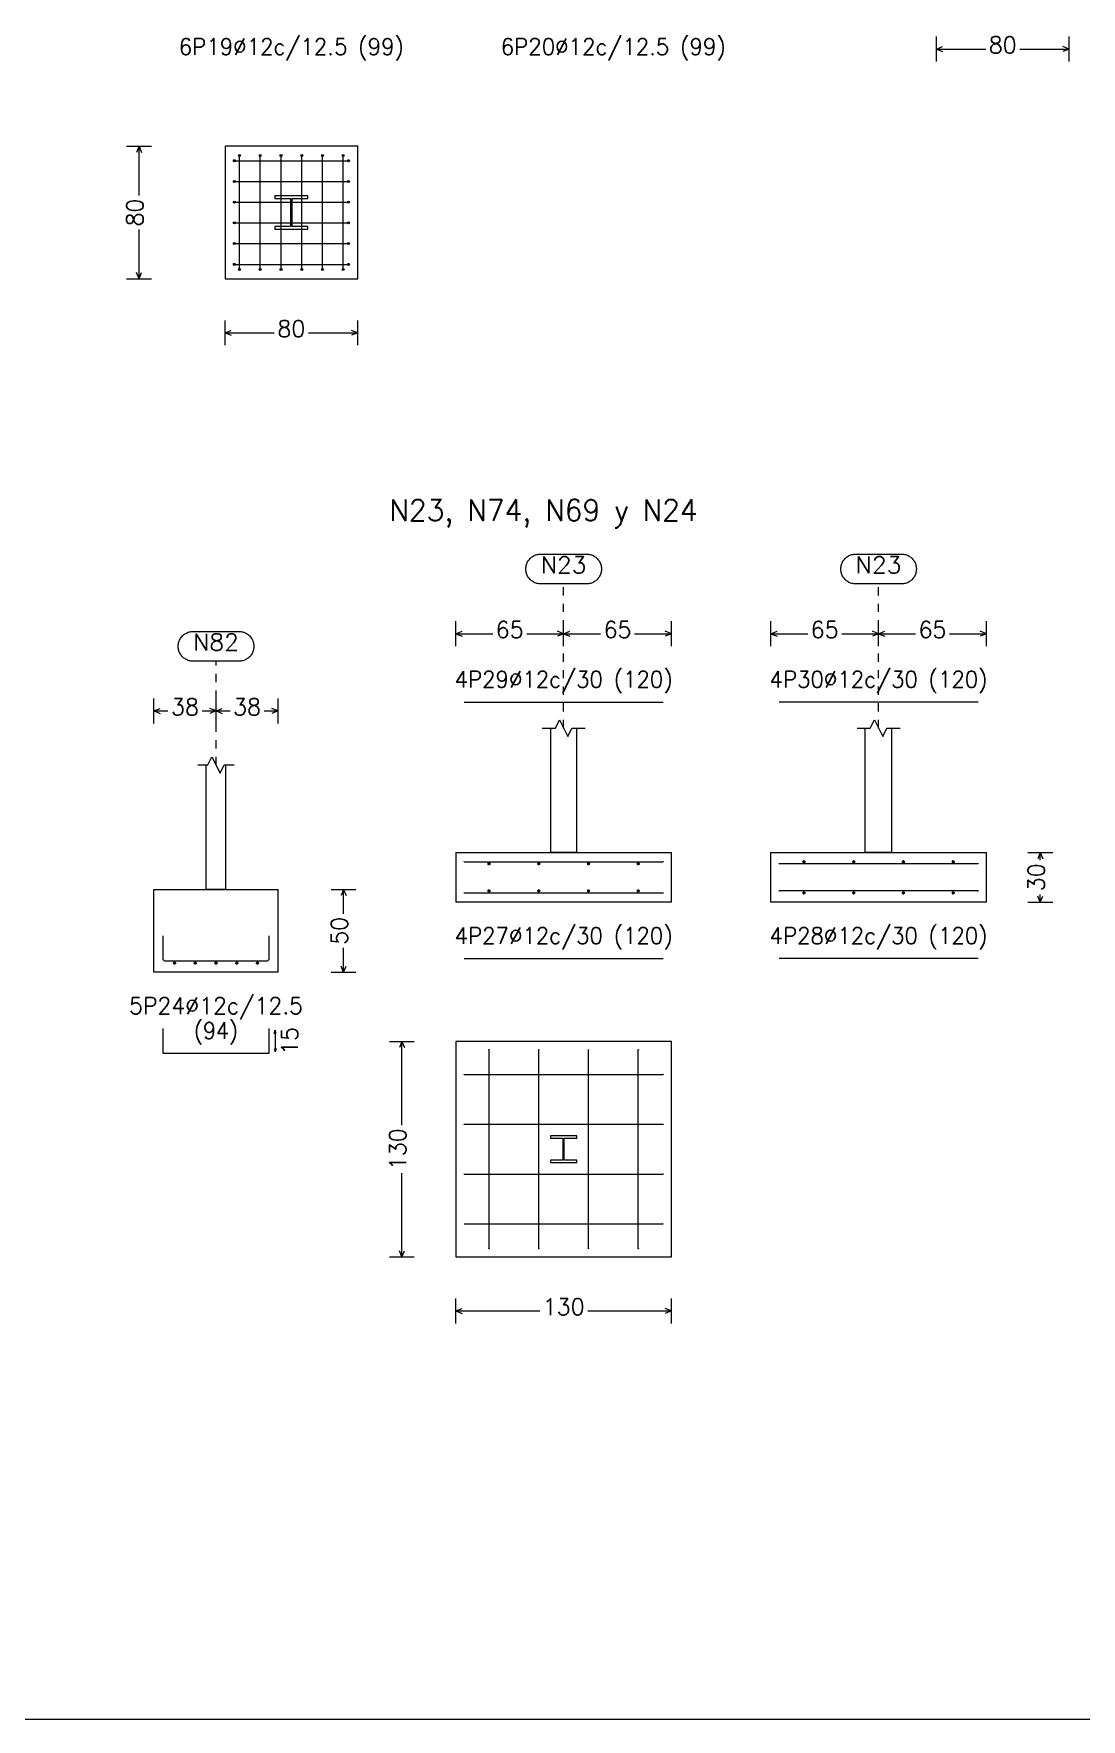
# Model space of a CAD drawing. Header units: millimetres. Extents: x -252 to 259, y -4 to 137.
# Drawn here: x -128.89 to -116.25, y 76.92 to 97.25 of the extents above; entities that cross this region are included whole.
import ezdxf
from ezdxf.enums import TextEntityAlignment as Align

# ---------------------------------------------------------------- set-up
doc = ezdxf.new("R2010")
doc.units = ezdxf.units.MM
doc.linetypes.add('CYPE_PUNTO', pattern=[0.075, 0, -0.075])
for name, color, linetype, lineweight in [('CIM_COTAS', 2, 'Continuous', 0), ('CIM_DIB_ARMADOS', 4, 'Continuous', 0), ('CIM_GEOMETRIA', 2, 'Continuous', 0), ('CIM_REFEREN', 2, 'Continuous', 0), ('CIM_TXT_ARMADOS', 3, 'Continuous', 0), ('RECUAD_LIMITES', 2, 'Continuous', 0)]:
    doc.layers.add(name, color=color, linetype=linetype, lineweight=lineweight)
doc.styles.add('CYPETXT', font='romans__.ttf', dxfattribs={"height": 0.2})

msp = doc.modelspace()

# ---------------------------------------------------------------- hatches: boundary and pattern name
at = {"layer": 'CIM_DIB_ARMADOS'}
h = msp.add_hatch(color=256, dxfattribs=at)
edge = h.paths.add_edge_path(flags=0)
edge.add_arc((-126.408, 95.782), 0.0016, 0, 360)
h = msp.add_hatch(color=256, dxfattribs=at)
edge = h.paths.add_edge_path(flags=0)
edge.add_arc((-126.158, 95.782), 0.0016, 0, 360)
h = msp.add_hatch(color=256, dxfattribs=at)
edge = h.paths.add_edge_path(flags=0)
edge.add_arc((-125.908, 95.782), 0.0016, 0, 360)
h = msp.add_hatch(color=256, dxfattribs=at)
edge = h.paths.add_edge_path(flags=0)
edge.add_arc((-125.658, 95.782), 0.0016, 0, 360)
h = msp.add_hatch(color=256, dxfattribs=at)
edge = h.paths.add_edge_path(flags=0)
edge.add_arc((-125.408, 95.782), 0.0016, 0, 360)
h = msp.add_hatch(color=256, dxfattribs=at)
edge = h.paths.add_edge_path(flags=0)
edge.add_arc((-125.158, 95.782), 0.0016, 0, 360)
h = msp.add_hatch(color=256, dxfattribs=at)
edge = h.paths.add_edge_path(flags=0)
edge.add_arc((-126.471, 95.719), 0.0016, 0, 360)
h = msp.add_hatch(color=256, dxfattribs=at)
edge = h.paths.add_edge_path(flags=0)
edge.add_arc((-125.095, 95.719), 0.0016, 0, 360)
h = msp.add_hatch(color=256, dxfattribs=at)
edge = h.paths.add_edge_path(flags=0)
edge.add_arc((-126.471, 95.469), 0.0016, 0, 360)
h = msp.add_hatch(color=256, dxfattribs=at)
edge = h.paths.add_edge_path(flags=0)
edge.add_arc((-125.095, 95.469), 0.0016, 0, 360)
h = msp.add_hatch(color=256, dxfattribs=at)
edge = h.paths.add_edge_path(flags=0)
edge.add_arc((-126.471, 95.219), 0.0016, 0, 360)
h = msp.add_hatch(color=256, dxfattribs=at)
edge = h.paths.add_edge_path(flags=0)
edge.add_arc((-125.095, 95.219), 0.0016, 0, 360)
h = msp.add_hatch(color=256, dxfattribs=at)
edge = h.paths.add_edge_path(flags=0)
edge.add_arc((-126.471, 94.969), 0.0016, 0, 360)
h = msp.add_hatch(color=256, dxfattribs=at)
edge = h.paths.add_edge_path(flags=0)
edge.add_arc((-125.095, 94.969), 0.0016, 0, 360)
h = msp.add_hatch(color=256, dxfattribs=at)
edge = h.paths.add_edge_path(flags=0)
edge.add_arc((-126.471, 94.719), 0.0016, 0, 360)
h = msp.add_hatch(color=256, dxfattribs=at)
edge = h.paths.add_edge_path(flags=0)
edge.add_arc((-125.095, 94.719), 0.0016, 0, 360)
h = msp.add_hatch(color=256, dxfattribs=at)
edge = h.paths.add_edge_path(flags=0)
edge.add_arc((-126.471, 94.469), 0.0016, 0, 360)
h = msp.add_hatch(color=256, dxfattribs=at)
edge = h.paths.add_edge_path(flags=0)
edge.add_arc((-126.408, 94.406), 0.0016, 0, 360)
h = msp.add_hatch(color=256, dxfattribs=at)
edge = h.paths.add_edge_path(flags=0)
edge.add_arc((-126.158, 94.406), 0.0016, 0, 360)
h = msp.add_hatch(color=256, dxfattribs=at)
edge = h.paths.add_edge_path(flags=0)
edge.add_arc((-125.908, 94.406), 0.0016, 0, 360)
h = msp.add_hatch(color=256, dxfattribs=at)
edge = h.paths.add_edge_path(flags=0)
edge.add_arc((-125.658, 94.406), 0.0016, 0, 360)
h = msp.add_hatch(color=256, dxfattribs=at)
edge = h.paths.add_edge_path(flags=0)
edge.add_arc((-125.408, 94.406), 0.0016, 0, 360)
h = msp.add_hatch(color=256, dxfattribs=at)
edge = h.paths.add_edge_path(flags=0)
edge.add_arc((-125.158, 94.406), 0.0016, 0, 360)
h = msp.add_hatch(color=256, dxfattribs=at)
edge = h.paths.add_edge_path(flags=0)
edge.add_arc((-125.095, 94.469), 0.0016, 0, 360)
h = msp.add_hatch(color=256, dxfattribs=at)
edge = h.paths.add_edge_path(flags=0)
edge.add_arc((-123.699, 87.265), 0.0016, 0, 360)
h = msp.add_hatch(color=256, dxfattribs=at)
edge = h.paths.add_edge_path(flags=0)
edge.add_arc((-121.299, 87.265), 0.0016, 0, 360)
h = msp.add_hatch(color=256, dxfattribs=at)
edge = h.paths.add_edge_path(flags=0)
edge.add_arc((-119.9, 87.241), 0.0016, 0, 360)
h = msp.add_hatch(color=256, dxfattribs=at)
edge = h.paths.add_edge_path(flags=0)
edge.add_arc((-117.5, 87.241), 0.0016, 0, 360)
h = msp.add_hatch(color=256, dxfattribs=at)
edge = h.paths.add_edge_path(flags=0)
edge.add_arc((-123.699, 86.889), 0.0016, 0, 360)
h = msp.add_hatch(color=256, dxfattribs=at)
edge = h.paths.add_edge_path(flags=0)
edge.add_arc((-121.299, 86.889), 0.0016, 0, 360)
h = msp.add_hatch(color=256, dxfattribs=at)
edge = h.paths.add_edge_path(flags=0)
edge.add_arc((-119.9, 86.913), 0.0016, 0, 360)
h = msp.add_hatch(color=256, dxfattribs=at)
edge = h.paths.add_edge_path(flags=0)
edge.add_arc((-117.5, 86.913), 0.0016, 0, 360)
h = msp.add_hatch(color=256, dxfattribs=at)
edge = h.paths.add_edge_path(flags=0)
edge.add_arc((-127.33, 86.368), 0.0016, 0, 360)
h = msp.add_hatch(color=256, dxfattribs=at)
edge = h.paths.add_edge_path(flags=0)
edge.add_arc((-126.054, 86.368), 0.0016, 0, 360)
h = msp.add_hatch(color=256, dxfattribs=at)
edge = h.paths.add_edge_path(flags=0)
edge.add_arc((-123.399, 84.999), 0.0016, 0, 360)
h = msp.add_hatch(color=256, dxfattribs=at)
edge = h.paths.add_edge_path(flags=0)
edge.add_arc((-123.399, 84.999), 0.0016, 0, 360)
h = msp.add_hatch(color=256, dxfattribs=at)
edge = h.paths.add_edge_path(flags=0)
edge.add_arc((-122.799, 84.999), 0.0016, 0, 360)
h = msp.add_hatch(color=256, dxfattribs=at)
edge = h.paths.add_edge_path(flags=0)
edge.add_arc((-122.799, 84.999), 0.0016, 0, 360)
h = msp.add_hatch(color=256, dxfattribs=at)
edge = h.paths.add_edge_path(flags=0)
edge.add_arc((-122.199, 84.999), 0.0016, 0, 360)
h = msp.add_hatch(color=256, dxfattribs=at)
edge = h.paths.add_edge_path(flags=0)
edge.add_arc((-122.199, 84.999), 0.0016, 0, 360)
h = msp.add_hatch(color=256, dxfattribs=at)
edge = h.paths.add_edge_path(flags=0)
edge.add_arc((-121.599, 84.999), 0.0016, 0, 360)
h = msp.add_hatch(color=256, dxfattribs=at)
edge = h.paths.add_edge_path(flags=0)
edge.add_arc((-121.599, 84.999), 0.0016, 0, 360)
h = msp.add_hatch(color=256, dxfattribs=at)
edge = h.paths.add_edge_path(flags=0)
edge.add_arc((-123.699, 84.699), 0.0016, 0, 360)
h = msp.add_hatch(color=256, dxfattribs=at)
edge = h.paths.add_edge_path(flags=0)
edge.add_arc((-123.699, 84.699), 0.0016, 0, 360)
h = msp.add_hatch(color=256, dxfattribs=at)
edge = h.paths.add_edge_path(flags=0)
edge.add_arc((-121.299, 84.699), 0.0016, 0, 360)
h = msp.add_hatch(color=256, dxfattribs=at)
edge = h.paths.add_edge_path(flags=0)
edge.add_arc((-121.299, 84.699), 0.0016, 0, 360)
h = msp.add_hatch(color=256, dxfattribs=at)
edge = h.paths.add_edge_path(flags=0)
edge.add_arc((-123.699, 84.099), 0.0016, 0, 360)
h = msp.add_hatch(color=256, dxfattribs=at)
edge = h.paths.add_edge_path(flags=0)
edge.add_arc((-123.699, 84.099), 0.0016, 0, 360)
h = msp.add_hatch(color=256, dxfattribs=at)
edge = h.paths.add_edge_path(flags=0)
edge.add_arc((-121.299, 84.099), 0.0016, 0, 360)
h = msp.add_hatch(color=256, dxfattribs=at)
edge = h.paths.add_edge_path(flags=0)
edge.add_arc((-121.299, 84.099), 0.0016, 0, 360)
h = msp.add_hatch(color=256, dxfattribs=at)
edge = h.paths.add_edge_path(flags=0)
edge.add_arc((-123.699, 83.499), 0.0016, 0, 360)
h = msp.add_hatch(color=256, dxfattribs=at)
edge = h.paths.add_edge_path(flags=0)
edge.add_arc((-123.699, 83.499), 0.0016, 0, 360)
h = msp.add_hatch(color=256, dxfattribs=at)
edge = h.paths.add_edge_path(flags=0)
edge.add_arc((-121.299, 83.499), 0.0016, 0, 360)
h = msp.add_hatch(color=256, dxfattribs=at)
edge = h.paths.add_edge_path(flags=0)
edge.add_arc((-121.299, 83.499), 0.0016, 0, 360)
h = msp.add_hatch(color=256, dxfattribs=at)
edge = h.paths.add_edge_path(flags=0)
edge.add_arc((-123.699, 82.899), 0.0016, 0, 360)
h = msp.add_hatch(color=256, dxfattribs=at)
edge = h.paths.add_edge_path(flags=0)
edge.add_arc((-123.699, 82.899), 0.0016, 0, 360)
h = msp.add_hatch(color=256, dxfattribs=at)
edge = h.paths.add_edge_path(flags=0)
edge.add_arc((-121.299, 82.899), 0.0016, 0, 360)
h = msp.add_hatch(color=256, dxfattribs=at)
edge = h.paths.add_edge_path(flags=0)
edge.add_arc((-121.299, 82.899), 0.0016, 0, 360)
h = msp.add_hatch(color=256, dxfattribs=at)
edge = h.paths.add_edge_path(flags=0)
edge.add_arc((-123.399, 82.599), 0.0016, 0, 360)
h = msp.add_hatch(color=256, dxfattribs=at)
edge = h.paths.add_edge_path(flags=0)
edge.add_arc((-123.399, 82.599), 0.0016, 0, 360)
h = msp.add_hatch(color=256, dxfattribs=at)
edge = h.paths.add_edge_path(flags=0)
edge.add_arc((-122.799, 82.599), 0.0016, 0, 360)
h = msp.add_hatch(color=256, dxfattribs=at)
edge = h.paths.add_edge_path(flags=0)
edge.add_arc((-122.799, 82.599), 0.0016, 0, 360)
h = msp.add_hatch(color=256, dxfattribs=at)
edge = h.paths.add_edge_path(flags=0)
edge.add_arc((-122.199, 82.599), 0.0016, 0, 360)
h = msp.add_hatch(color=256, dxfattribs=at)
edge = h.paths.add_edge_path(flags=0)
edge.add_arc((-122.199, 82.599), 0.0016, 0, 360)
h = msp.add_hatch(color=256, dxfattribs=at)
edge = h.paths.add_edge_path(flags=0)
edge.add_arc((-121.599, 82.599), 0.0016, 0, 360)
h = msp.add_hatch(color=256, dxfattribs=at)
edge = h.paths.add_edge_path(flags=0)
edge.add_arc((-121.599, 82.599), 0.0016, 0, 360)

# ---------------------------------------------------------------- linework, layer by layer
at = {"layer": 'CIM_COTAS'}
for p, q in [((-118.002, 96.915), (-118.002, 97.215)), ((-116.402, 96.915), (-116.402, 97.215)), ((-118.002, 97.065), (-117.927, 97.095)), ((-118.002, 97.065), (-117.927, 97.035)), ((-118.002, 97.065), (-117.408, 97.065)), ((-116.997, 97.065), (-116.402, 97.065)), ((-116.402, 97.065), (-116.477, 97.095)), ((-116.402, 97.065), (-116.477, 97.035)), ((-127.771, 95.894), (-127.471, 95.894)), ((-127.621, 95.894), (-127.651, 95.819)), ((-127.621, 95.894), (-127.591, 95.819)), ((-127.621, 95.299), (-127.621, 95.894)), ((-127.621, 94.294), (-127.621, 94.888)), ((-127.621, 94.294), (-127.651, 94.369)), ((-127.621, 94.294), (-127.591, 94.369)), ((-127.771, 94.294), (-127.471, 94.294)), ((-126.583, 93.493), (-126.583, 93.793)), ((-124.983, 93.493), (-124.983, 93.793)), ((-126.583, 93.643), (-126.508, 93.673)), ((-126.583, 93.643), (-126.508, 93.613)), ((-126.583, 93.643), (-125.989, 93.643)), ((-125.578, 93.643), (-124.983, 93.643)), ((-124.983, 93.643), (-125.058, 93.673)), ((-124.983, 93.643), (-125.058, 93.613)), ((-123.799, 89.865), (-123.799, 90.165)), ((-123.799, 90.015), (-123.724, 90.045)), ((-122.499, 90.015), (-122.574, 90.045)), ((-122.499, 89.865), (-122.499, 90.165)), ((-122.499, 89.865), (-122.499, 90.165)), ((-122.499, 90.015), (-122.424, 90.045)), ((-121.199, 90.015), (-121.274, 90.045)), ((-121.199, 89.865), (-121.199, 90.165)), ((-120, 89.865), (-120, 90.165)), ((-120, 90.015), (-119.925, 90.045)), ((-118.7, 90.015), (-118.775, 90.045)), ((-118.7, 89.865), (-118.7, 90.165)), ((-118.7, 89.865), (-118.7, 90.165)), ((-118.7, 90.015), (-118.625, 90.045)), ((-117.4, 90.015), (-117.475, 90.045)), ((-117.4, 89.865), (-117.4, 90.165)), ((-123.799, 90.015), (-123.724, 89.985)), ((-123.799, 90.015), (-123.354, 90.015)), ((-122.943, 90.015), (-122.499, 90.015)), ((-122.499, 90.015), (-122.574, 89.985)), ((-122.499, 90.015), (-122.424, 89.985)), ((-122.499, 90.015), (-122.054, 90.015)), ((-121.643, 90.015), (-121.199, 90.015)), ((-121.199, 90.015), (-121.274, 89.985)), ((-120, 90.015), (-119.925, 89.985)), ((-120, 90.015), (-119.555, 90.015)), ((-119.144, 90.015), (-118.7, 90.015)), ((-118.7, 90.015), (-118.775, 89.985)), ((-118.7, 90.015), (-118.625, 89.985)), ((-118.7, 90.015), (-118.255, 90.015)), ((-117.844, 90.015), (-117.4, 90.015)), ((-117.4, 90.015), (-117.475, 89.985)), ((-127.442, 88.933), (-127.442, 89.233)), ((-126.692, 88.933), (-126.692, 89.233)), ((-126.692, 88.933), (-126.692, 89.233)), ((-125.942, 88.933), (-125.942, 89.233)), ((-127.442, 89.083), (-127.367, 89.113)), ((-127.442, 89.083), (-127.367, 89.053)), ((-127.442, 89.083), (-127.272, 89.083)), ((-126.861, 89.083), (-126.692, 89.083)), ((-126.692, 89.083), (-126.767, 89.113)), ((-126.692, 89.083), (-126.767, 89.053)), ((-126.692, 89.083), (-126.617, 89.113)), ((-126.692, 89.083), (-126.617, 89.053)), ((-126.692, 89.083), (-126.522, 89.083)), ((-126.111, 89.083), (-125.942, 89.083)), ((-125.942, 89.083), (-126.017, 89.113)), ((-125.942, 89.083), (-126.017, 89.053)), ((-116.899, 87.377), (-116.599, 87.377)), ((-116.749, 87.377), (-116.779, 87.302)), ((-116.749, 87.377), (-116.719, 87.302)), ((-116.749, 87.283), (-116.749, 87.377)), ((-125.304, 86.932), (-125.004, 86.932)), ((-125.154, 86.932), (-125.184, 86.857)), ((-125.154, 86.932), (-125.124, 86.857)), ((-125.154, 86.637), (-125.154, 86.932)), ((-116.749, 86.777), (-116.779, 86.852)), ((-116.749, 86.777), (-116.749, 86.872)), ((-116.749, 86.777), (-116.719, 86.852)), ((-116.899, 86.777), (-116.599, 86.777)), ((-125.154, 85.932), (-125.154, 86.226)), ((-125.154, 85.932), (-125.184, 86.007)), ((-125.154, 85.932), (-125.124, 86.007)), ((-125.304, 85.932), (-125.004, 85.932)), ((-124.6, 85.099), (-124.3, 85.099)), ((-124.45, 85.099), (-124.48, 85.024)), ((-124.45, 85.099), (-124.42, 85.024)), ((-124.45, 84.089), (-124.45, 85.099)), ((-124.45, 82.499), (-124.45, 83.51)), ((-124.45, 82.499), (-124.48, 82.574)), ((-124.45, 82.499), (-124.42, 82.574)), ((-124.6, 82.499), (-124.3, 82.499)), ((-123.799, 81.698), (-123.799, 81.998)), ((-121.199, 81.698), (-121.199, 81.998)), ((-123.799, 81.848), (-123.724, 81.878)), ((-123.799, 81.848), (-123.724, 81.818)), ((-123.799, 81.848), (-122.788, 81.848)), ((-122.209, 81.848), (-121.199, 81.848)), ((-121.199, 81.848), (-121.274, 81.878)), ((-121.199, 81.848), (-121.274, 81.818))]:
    msp.add_line(p, q, dxfattribs=at)
at = {"layer": 'CIM_COTAS', "linetype": 'CYPE_PUNTO'}
for p, q in [((-122.499, 88.877), (-122.499, 90.615)), ((-118.7, 88.877), (-118.7, 90.615)), ((-126.692, 88.432), (-126.692, 89.683))]:
    msp.add_line(p, q, dxfattribs=at)
at = {"layer": 'CIM_COTAS'}
for points in [[(-122.223, 90.975), (-122.211, 90.975), (-122.199, 90.973), (-122.187, 90.971), (-122.175, 90.969), (-122.164, 90.965), (-122.152, 90.961), (-122.141, 90.956), (-122.131, 90.95), (-122.121, 90.943), (-122.111, 90.936), (-122.102, 90.929), (-122.093, 90.92), (-122.085, 90.911), (-122.078, 90.902), (-122.071, 90.892), (-122.065, 90.882), (-122.059, 90.871), (-122.055, 90.86), (-122.051, 90.848), (-122.048, 90.837), (-122.045, 90.825), (-122.044, 90.813), (-122.043, 90.801), (-122.043, 90.789), (-122.044, 90.777), (-122.045, 90.765), (-122.048, 90.753), (-122.051, 90.742), (-122.055, 90.73), (-122.059, 90.719), (-122.065, 90.709), (-122.071, 90.698), (-122.078, 90.688), (-122.085, 90.679), (-122.093, 90.67), (-122.102, 90.662), (-122.111, 90.654), (-122.121, 90.647), (-122.131, 90.64), (-122.141, 90.634), (-122.152, 90.629), (-122.164, 90.625), (-122.175, 90.621), (-122.187, 90.619), (-122.199, 90.617), (-122.211, 90.615), (-122.223, 90.615), (-122.775, 90.615), (-122.787, 90.615), (-122.799, 90.617), (-122.811, 90.619), (-122.822, 90.621), (-122.834, 90.625), (-122.845, 90.629), (-122.856, 90.634), (-122.866, 90.64), (-122.877, 90.647), (-122.886, 90.654), (-122.895, 90.662), (-122.904, 90.67), (-122.912, 90.679), (-122.92, 90.688), (-122.926, 90.698), (-122.933, 90.709), (-122.938, 90.719), (-122.943, 90.73), (-122.947, 90.742), (-122.95, 90.753), (-122.952, 90.765), (-122.954, 90.777), (-122.955, 90.789), (-122.955, 90.801), (-122.954, 90.813), (-122.952, 90.825), (-122.95, 90.837), (-122.947, 90.848), (-122.943, 90.86), (-122.938, 90.871), (-122.933, 90.882), (-122.926, 90.892), (-122.92, 90.902), (-122.912, 90.911), (-122.904, 90.92), (-122.895, 90.929), (-122.886, 90.936), (-122.877, 90.943), (-122.866, 90.95), (-122.856, 90.956), (-122.845, 90.961), (-122.834, 90.965), (-122.822, 90.969), (-122.811, 90.971), (-122.799, 90.973), (-122.787, 90.975), (-122.775, 90.975), (-122.223, 90.975)], [(-118.424, 90.975), (-118.412, 90.975), (-118.4, 90.973), (-118.388, 90.971), (-118.376, 90.969), (-118.365, 90.965), (-118.353, 90.961), (-118.342, 90.956), (-118.332, 90.95), (-118.322, 90.943), (-118.312, 90.936), (-118.303, 90.929), (-118.294, 90.92), (-118.286, 90.911), (-118.279, 90.902), (-118.272, 90.892), (-118.266, 90.882), (-118.26, 90.871), (-118.256, 90.86), (-118.252, 90.848), (-118.249, 90.837), (-118.246, 90.825), (-118.245, 90.813), (-118.244, 90.801), (-118.244, 90.789), (-118.245, 90.777), (-118.246, 90.765), (-118.249, 90.753), (-118.252, 90.742), (-118.256, 90.73), (-118.26, 90.719), (-118.266, 90.709), (-118.272, 90.698), (-118.279, 90.688), (-118.286, 90.679), (-118.294, 90.67), (-118.303, 90.662), (-118.312, 90.654), (-118.322, 90.647), (-118.332, 90.64), (-118.342, 90.634), (-118.353, 90.629), (-118.365, 90.625), (-118.376, 90.621), (-118.388, 90.619), (-118.4, 90.617), (-118.412, 90.615), (-118.424, 90.615), (-118.976, 90.615), (-118.988, 90.615), (-119, 90.617), (-119.012, 90.619), (-119.023, 90.621), (-119.035, 90.625), (-119.046, 90.629), (-119.057, 90.634), (-119.067, 90.64), (-119.078, 90.647), (-119.087, 90.654), (-119.096, 90.662), (-119.105, 90.67), (-119.113, 90.679), (-119.121, 90.688), (-119.127, 90.698), (-119.134, 90.709), (-119.139, 90.719), (-119.144, 90.73), (-119.148, 90.742), (-119.151, 90.753), (-119.153, 90.765), (-119.155, 90.777), (-119.156, 90.789), (-119.156, 90.801), (-119.155, 90.813), (-119.153, 90.825), (-119.151, 90.837), (-119.148, 90.848), (-119.144, 90.86), (-119.139, 90.871), (-119.134, 90.882), (-119.127, 90.892), (-119.121, 90.902), (-119.113, 90.911), (-119.105, 90.92), (-119.096, 90.929), (-119.087, 90.936), (-119.078, 90.943), (-119.067, 90.95), (-119.057, 90.956), (-119.046, 90.961), (-119.035, 90.965), (-119.023, 90.969), (-119.012, 90.971), (-119, 90.973), (-118.988, 90.975), (-118.976, 90.975), (-118.424, 90.975)], [(-126.416, 90.043), (-126.404, 90.042), (-126.392, 90.041), (-126.38, 90.039), (-126.368, 90.036), (-126.357, 90.033), (-126.346, 90.028), (-126.335, 90.023), (-126.324, 90.017), (-126.314, 90.011), (-126.304, 90.004), (-126.295, 89.996), (-126.286, 89.988), (-126.278, 89.979), (-126.271, 89.969), (-126.264, 89.959), (-126.258, 89.949), (-126.253, 89.938), (-126.248, 89.927), (-126.244, 89.916), (-126.241, 89.904), (-126.238, 89.893), (-126.237, 89.881), (-126.236, 89.869), (-126.236, 89.857), (-126.237, 89.845), (-126.238, 89.833), (-126.241, 89.821), (-126.244, 89.809), (-126.248, 89.798), (-126.253, 89.787), (-126.258, 89.776), (-126.264, 89.766), (-126.271, 89.756), (-126.278, 89.746), (-126.286, 89.737), (-126.295, 89.729), (-126.304, 89.721), (-126.314, 89.714), (-126.324, 89.708), (-126.335, 89.702), (-126.346, 89.697), (-126.357, 89.693), (-126.368, 89.689), (-126.38, 89.686), (-126.392, 89.684), (-126.404, 89.683), (-126.416, 89.683), (-126.968, 89.683), (-126.98, 89.683), (-126.992, 89.684), (-127.004, 89.686), (-127.015, 89.689), (-127.027, 89.693), (-127.038, 89.697), (-127.049, 89.702), (-127.06, 89.708), (-127.07, 89.714), (-127.079, 89.721), (-127.089, 89.729), (-127.097, 89.737), (-127.105, 89.746), (-127.113, 89.756), (-127.12, 89.766), (-127.126, 89.776), (-127.131, 89.787), (-127.136, 89.798), (-127.14, 89.809), (-127.143, 89.821), (-127.145, 89.833), (-127.147, 89.845), (-127.148, 89.857), (-127.148, 89.869), (-127.147, 89.881), (-127.145, 89.893), (-127.143, 89.904), (-127.14, 89.916), (-127.136, 89.927), (-127.131, 89.938), (-127.126, 89.949), (-127.12, 89.959), (-127.113, 89.969), (-127.105, 89.979), (-127.097, 89.988), (-127.089, 89.996), (-127.079, 90.004), (-127.07, 90.011), (-127.06, 90.017), (-127.049, 90.023), (-127.038, 90.028), (-127.027, 90.033), (-127.015, 90.036), (-127.004, 90.039), (-126.992, 90.041), (-126.98, 90.042), (-126.968, 90.043), (-126.416, 90.043)]]:
    msp.add_lwpolyline(points, close=True, dxfattribs=at)
at = {"layer": 'CIM_DIB_ARMADOS'}
for p, q in [((-123.699, 89.19), (-121.299, 89.19)), ((-117.5, 89.19), (-119.9, 89.19)), ((-123.699, 87.265), (-121.299, 87.265)), ((-123.417, 87.241), (-123.381, 87.241)), ((-123.399, 87.223), (-123.399, 87.259)), ((-122.817, 87.241), (-122.781, 87.241)), ((-122.799, 87.223), (-122.799, 87.259)), ((-122.217, 87.241), (-122.181, 87.241)), ((-122.199, 87.223), (-122.199, 87.259)), ((-121.617, 87.241), (-121.581, 87.241)), ((-121.599, 87.223), (-121.599, 87.259)), ((-117.5, 87.241), (-119.9, 87.241)), ((-119.618, 87.265), (-119.582, 87.265)), ((-119.6, 87.247), (-119.6, 87.283)), ((-119.018, 87.265), (-118.982, 87.265)), ((-119, 87.247), (-119, 87.283)), ((-118.418, 87.265), (-118.382, 87.265)), ((-118.4, 87.247), (-118.4, 87.283)), ((-117.818, 87.265), (-117.782, 87.265)), ((-117.8, 87.247), (-117.8, 87.283)), ((-123.699, 86.889), (-121.299, 86.889)), ((-123.417, 86.913), (-123.381, 86.913)), ((-123.399, 86.895), (-123.399, 86.931)), ((-122.817, 86.913), (-122.781, 86.913)), ((-122.799, 86.895), (-122.799, 86.931)), ((-122.217, 86.913), (-122.181, 86.913)), ((-122.199, 86.895), (-122.199, 86.931)), ((-121.617, 86.913), (-121.581, 86.913)), ((-121.599, 86.895), (-121.599, 86.931)), ((-117.5, 86.913), (-119.9, 86.913)), ((-119.618, 86.889), (-119.582, 86.889)), ((-119.6, 86.871), (-119.6, 86.907)), ((-119.018, 86.889), (-118.982, 86.889)), ((-119, 86.871), (-119, 86.907)), ((-118.418, 86.889), (-118.382, 86.889)), ((-118.4, 86.871), (-118.4, 86.907)), ((-117.818, 86.889), (-117.782, 86.889)), ((-117.8, 86.871), (-117.8, 86.907)), ((-127.21, 86.044), (-127.174, 86.044)), ((-127.192, 86.026), (-127.192, 86.062)), ((-126.96, 86.044), (-126.924, 86.044)), ((-126.942, 86.026), (-126.942, 86.062)), ((-126.71, 86.044), (-126.674, 86.044)), ((-126.692, 86.026), (-126.692, 86.062)), ((-126.46, 86.044), (-126.424, 86.044)), ((-126.442, 86.026), (-126.442, 86.062)), ((-126.21, 86.044), (-126.174, 86.044)), ((-126.192, 86.026), (-126.192, 86.062)), ((-123.699, 86.099), (-121.299, 86.099)), ((-117.5, 86.099), (-119.9, 86.099)), ((-123.399, 82.599), (-123.399, 84.999)), ((-123.399, 82.599), (-123.399, 84.999)), ((-122.799, 82.599), (-122.799, 84.999)), ((-122.799, 82.599), (-122.799, 84.999)), ((-122.199, 82.599), (-122.199, 84.999)), ((-122.199, 82.599), (-122.199, 84.999)), ((-121.599, 82.599), (-121.599, 84.999)), ((-121.599, 82.599), (-121.599, 84.999)), ((-123.699, 84.699), (-121.299, 84.699)), ((-123.699, 84.699), (-121.299, 84.699)), ((-123.699, 84.099), (-121.299, 84.099)), ((-123.699, 84.099), (-121.299, 84.099)), ((-123.699, 83.499), (-121.299, 83.499)), ((-123.699, 83.499), (-121.299, 83.499)), ((-123.699, 82.899), (-121.299, 82.899)), ((-123.699, 82.899), (-121.299, 82.899))]:
    msp.add_line(p, q, dxfattribs=at)
for points in [[(-126.408, 94.406), (-126.408, 94.409), (-126.408, 94.418), (-126.408, 94.43), (-126.408, 95.758), (-126.408, 95.77), (-126.408, 95.778), (-126.408, 95.782)], [(-126.158, 94.406), (-126.158, 94.409), (-126.158, 94.418), (-126.158, 94.43), (-126.158, 95.758), (-126.158, 95.77), (-126.158, 95.778), (-126.158, 95.782)], [(-125.908, 94.406), (-125.908, 94.409), (-125.908, 94.418), (-125.908, 94.43), (-125.908, 95.758), (-125.908, 95.77), (-125.908, 95.778), (-125.908, 95.782)], [(-125.658, 94.406), (-125.658, 94.409), (-125.658, 94.418), (-125.658, 94.43), (-125.658, 95.758), (-125.658, 95.77), (-125.658, 95.778), (-125.658, 95.782)], [(-125.408, 94.406), (-125.408, 94.409), (-125.408, 94.418), (-125.408, 94.43), (-125.408, 95.758), (-125.408, 95.77), (-125.408, 95.778), (-125.408, 95.782)], [(-125.158, 94.406), (-125.158, 94.409), (-125.158, 94.418), (-125.158, 94.43), (-125.158, 95.758), (-125.158, 95.77), (-125.158, 95.778), (-125.158, 95.782)], [(-126.471, 95.719), (-126.468, 95.719), (-126.459, 95.719), (-126.447, 95.719), (-125.119, 95.719), (-125.107, 95.719), (-125.099, 95.719), (-125.095, 95.719)], [(-126.471, 95.469), (-126.468, 95.469), (-126.459, 95.469), (-126.447, 95.469), (-125.119, 95.469), (-125.107, 95.469), (-125.099, 95.469), (-125.095, 95.469)], [(-126.471, 95.219), (-126.468, 95.219), (-126.459, 95.219), (-126.447, 95.219), (-125.119, 95.219), (-125.107, 95.219), (-125.099, 95.219), (-125.095, 95.219)], [(-126.471, 94.969), (-126.468, 94.969), (-126.459, 94.969), (-126.447, 94.969), (-125.119, 94.969), (-125.107, 94.969), (-125.099, 94.969), (-125.095, 94.969)], [(-126.471, 94.719), (-126.468, 94.719), (-126.459, 94.719), (-126.447, 94.719), (-125.119, 94.719), (-125.107, 94.719), (-125.099, 94.719), (-125.095, 94.719)], [(-126.471, 94.469), (-126.468, 94.469), (-126.459, 94.469), (-126.447, 94.469), (-125.119, 94.469), (-125.107, 94.469), (-125.099, 94.469), (-125.095, 94.469)], [(-126.054, 86.368), (-126.054, 86.092), (-126.057, 86.08), (-126.066, 86.071), (-126.078, 86.068), (-127.306, 86.068), (-127.318, 86.071), (-127.327, 86.08), (-127.33, 86.092), (-127.33, 86.368)], [(-126.054, 85.254), (-126.054, 84.954), (-127.33, 84.954), (-127.33, 85.254)]]:
    msp.add_lwpolyline(points, dxfattribs=at)
for centre, radius in [((-126.408, 95.782), 0.012), ((-126.408, 95.782), 0.0016), ((-126.158, 95.782), 0.012), ((-126.158, 95.782), 0.0016), ((-125.908, 95.782), 0.012), ((-125.908, 95.782), 0.0016), ((-125.658, 95.782), 0.012), ((-125.658, 95.782), 0.0016), ((-125.408, 95.782), 0.012), ((-125.408, 95.782), 0.0016), ((-125.158, 95.782), 0.012), ((-125.158, 95.782), 0.0016), ((-126.471, 95.719), 0.012), ((-126.471, 95.719), 0.0016), ((-125.095, 95.719), 0.012), ((-125.095, 95.719), 0.0016), ((-126.471, 95.469), 0.012), ((-126.471, 95.469), 0.0016), ((-125.095, 95.469), 0.012), ((-125.095, 95.469), 0.0016), ((-126.471, 95.219), 0.012), ((-126.471, 95.219), 0.0016), ((-125.095, 95.219), 0.012), ((-125.095, 95.219), 0.0016), ((-126.471, 94.969), 0.012), ((-126.471, 94.969), 0.0016), ((-125.095, 94.969), 0.012), ((-125.095, 94.969), 0.0016), ((-126.471, 94.719), 0.012), ((-126.471, 94.719), 0.0016), ((-125.095, 94.719), 0.012), ((-125.095, 94.719), 0.0016), ((-126.471, 94.469), 0.012), ((-126.471, 94.469), 0.0016), ((-126.408, 94.406), 0.012), ((-126.408, 94.406), 0.0016), ((-126.158, 94.406), 0.012), ((-126.158, 94.406), 0.0016), ((-125.908, 94.406), 0.012), ((-125.908, 94.406), 0.0016), ((-125.658, 94.406), 0.012), ((-125.658, 94.406), 0.0016), ((-125.408, 94.406), 0.012), ((-125.408, 94.406), 0.0016), ((-125.158, 94.406), 0.012), ((-125.158, 94.406), 0.0016), ((-125.095, 94.469), 0.012), ((-125.095, 94.469), 0.0016), ((-123.699, 87.265), 0.0016), ((-123.399, 87.241), 0.012), ((-122.799, 87.241), 0.012), ((-122.199, 87.241), 0.012), ((-121.599, 87.241), 0.012), ((-121.299, 87.265), 0.0016), ((-119.9, 87.241), 0.0016), ((-119.6, 87.265), 0.012), ((-119, 87.265), 0.012), ((-118.4, 87.265), 0.012), ((-117.8, 87.265), 0.012), ((-117.5, 87.241), 0.0016), ((-123.699, 86.889), 0.0016), ((-123.399, 86.913), 0.012), ((-122.799, 86.913), 0.012), ((-122.199, 86.913), 0.012), ((-121.599, 86.913), 0.012), ((-121.299, 86.889), 0.0016), ((-119.9, 86.913), 0.0016), ((-119.6, 86.889), 0.012), ((-119, 86.889), 0.012), ((-118.4, 86.889), 0.012), ((-117.8, 86.889), 0.012), ((-117.5, 86.913), 0.0016), ((-127.33, 86.368), 0.0016), ((-126.054, 86.368), 0.0016), ((-127.192, 86.044), 0.012), ((-126.942, 86.044), 0.012), ((-126.692, 86.044), 0.012), ((-126.442, 86.044), 0.012), ((-126.192, 86.044), 0.012), ((-123.399, 84.999), 0.0016), ((-123.399, 84.999), 0.0016), ((-122.799, 84.999), 0.0016), ((-122.799, 84.999), 0.0016), ((-122.199, 84.999), 0.0016), ((-122.199, 84.999), 0.0016), ((-121.599, 84.999), 0.0016), ((-121.599, 84.999), 0.0016), ((-123.699, 84.699), 0.0016), ((-123.699, 84.699), 0.0016), ((-121.299, 84.699), 0.0016), ((-121.299, 84.699), 0.0016), ((-123.699, 84.099), 0.0016), ((-123.699, 84.099), 0.0016), ((-121.299, 84.099), 0.0016), ((-121.299, 84.099), 0.0016), ((-123.699, 83.499), 0.0016), ((-123.699, 83.499), 0.0016), ((-121.299, 83.499), 0.0016), ((-121.299, 83.499), 0.0016), ((-123.699, 82.899), 0.0016), ((-123.699, 82.899), 0.0016), ((-121.299, 82.899), 0.0016), ((-121.299, 82.899), 0.0016), ((-123.399, 82.599), 0.0016), ((-123.399, 82.599), 0.0016), ((-122.799, 82.599), 0.0016), ((-122.799, 82.599), 0.0016), ((-122.199, 82.599), 0.0016), ((-122.199, 82.599), 0.0016), ((-121.599, 82.599), 0.0016), ((-121.599, 82.599), 0.0016)]:
    msp.add_circle(centre, radius, dxfattribs=at)
at = {"layer": 'CIM_GEOMETRIA'}
for p, q in [((-122.659, 88.877), (-122.659, 87.377)), ((-122.339, 87.377), (-122.339, 88.877)), ((-118.54, 87.377), (-118.54, 88.877)), ((-126.572, 86.932), (-126.572, 88.432)), ((-123.799, 87.377), (-121.199, 87.377)), ((-123.799, 87.377), (-123.799, 86.777)), ((-122.339, 87.377), (-122.659, 87.377)), ((-122.659, 87.377), (-122.507, 87.377)), ((-122.339, 87.377), (-122.491, 87.377)), ((-121.199, 86.777), (-121.199, 87.377)), ((-120, 87.377), (-117.4, 87.377)), ((-120, 86.777), (-120, 87.377)), ((-118.54, 87.377), (-118.86, 87.377)), ((-117.4, 86.777), (-117.4, 87.377)), ((-127.442, 86.932), (-125.942, 86.932)), ((-127.442, 85.932), (-127.442, 86.932)), ((-126.572, 86.932), (-126.812, 86.932)), ((-125.942, 85.932), (-125.942, 86.932)), ((-121.199, 86.777), (-123.799, 86.777)), ((-117.4, 86.777), (-120, 86.777)), ((-125.942, 85.932), (-127.442, 85.932))]:
    msp.add_line(p, q, dxfattribs=at)
for points in [[(-126.583, 94.294), (-124.983, 94.294), (-124.983, 95.894), (-126.583, 95.894), (-126.583, 94.294)], [(-125.983, 94.894), (-125.583, 94.894), (-125.583, 94.924), (-125.774, 94.924), (-125.774, 95.264), (-125.583, 95.264), (-125.583, 95.294), (-125.983, 95.294), (-125.983, 95.264), (-125.792, 95.264), (-125.792, 94.924), (-125.983, 94.924), (-125.983, 94.894)], [(-123.799, 82.499), (-121.199, 82.499), (-121.199, 85.099), (-123.799, 85.099), (-123.799, 82.499)], [(-122.659, 83.639), (-122.339, 83.639), (-122.339, 83.665), (-122.491, 83.665), (-122.491, 83.933), (-122.339, 83.933), (-122.339, 83.959), (-122.659, 83.959), (-122.659, 83.933), (-122.507, 83.933), (-122.507, 83.665), (-122.659, 83.665), (-122.659, 83.639)]]:
    msp.add_lwpolyline(points, close=True, dxfattribs=at)
for points in [[(-122.759, 88.877), (-122.599, 88.877), (-122.549, 88.977), (-122.449, 88.777), (-122.399, 88.877), (-122.239, 88.877)], [(-118.96, 88.877), (-118.8, 88.877), (-118.75, 88.977), (-118.65, 88.777), (-118.6, 88.877), (-118.44, 88.877)], [(-118.54, 87.377), (-118.566, 87.377), (-118.834, 87.377), (-118.86, 87.377), (-118.86, 88.877)], [(-126.912, 88.432), (-126.792, 88.432), (-126.742, 88.532), (-126.642, 88.332), (-126.592, 88.432), (-126.472, 88.432)], [(-126.572, 86.932), (-126.594, 86.932), (-126.79, 86.932), (-126.812, 86.932), (-126.812, 88.432)]]:
    msp.add_lwpolyline(points, dxfattribs=at)
at = {"layer": 'CIM_TXT_ARMADOS'}
for p, q in [((-125.991, 85.193), (-125.979, 85.233)), ((-125.966, 85.193), (-125.979, 85.233)), ((-125.979, 85.233), (-125.979, 84.974)), ((-125.991, 85.014), (-125.979, 84.974)), ((-125.966, 85.014), (-125.979, 84.974))]:
    msp.add_line(p, q, dxfattribs=at)
at = {"layer": 'RECUAD_LIMITES'}
msp.add_lwpolyline([(-158.498, 76.924), (-99.098, 76.924), (-99.098, 118.924), (-158.498, 118.924), (-158.498, 76.924)], close=True, dxfattribs=at)

# ---------------------------------------------------------------- texts
at = {"layer": 'CIM_COTAS', "style": 'CYPETXT'}
for s, width, p, p2 in [('80', 0.872087, (-117.37, 97.015), (-117.034, 97.015)), ('80', 0.872087, (-125.951, 93.593), (-125.615, 93.593)), ('N23', 0.924861, (-122.775, 90.745), (-122.223, 90.745)), ('N23', 0.924861, (-118.976, 90.745), (-118.424, 90.745)), ('65', 0.872087, (-123.317, 89.965), (-122.981, 89.965)), ('65', 0.872087, (-122.017, 89.965), (-121.681, 89.965)), ('65', 0.872087, (-119.518, 89.965), (-119.182, 89.965)), ('65', 0.872087, (-118.218, 89.965), (-117.882, 89.965)), ('N82', 0.924861, (-126.968, 89.813), (-126.416, 89.813)), ('38', 0.872087, (-127.235, 89.033), (-126.899, 89.033)), ('38', 0.872087, (-126.485, 89.033), (-126.149, 89.033)), ('130', 0.872087, (-122.751, 81.798), (-122.247, 81.798))]:
    msp.add_text(s, height=0.2, dxfattribs=dict(at, width=width)).set_placement(p, p2, align=Align.FIT)
at = {"layer": 'CIM_COTAS', "style": 'CYPETXT', "width": 0.872087}
for s, p, p2 in [('80', (-127.571, 94.926), (-127.571, 95.262)), ('30', (-116.699, 86.909), (-116.699, 87.245)), ('50', (-125.104, 86.264), (-125.104, 86.6)), ('130', (-124.4, 83.547), (-124.4, 84.051))]:
    msp.add_text(s, height=0.2, rotation=90, dxfattribs=at).set_placement(p, p2, align=Align.FIT)
at = {"layer": 'CIM_REFEREN', "style": 'CYPETXT', "width": 0.805814}
msp.add_text('N23, N74, N69 y N24', height=0.26, dxfattribs=at).set_placement((-124.6, 91.375), (-120.883, 91.375), align=Align.FIT)
at = {"layer": 'CIM_TXT_ARMADOS', "style": 'CYPETXT'}
for s, width, p, p2 in [('6P19%%c12c/12.5 (99)', 0.830232, (-127.141, 96.994), (-124.426, 96.994)), ('6P20%%c12c/12.5 (99)', 0.830232, (-123.258, 96.994), (-120.543, 96.994)), ('4P29%%c12c/30 (120)', 0.829545, (-123.814, 89.365), (-121.183, 89.365)), ('4P30%%c12c/30 (120)', 0.829545, (-120.015, 89.365), (-117.384, 89.365)), ('4P27%%c12c/30 (120)', 0.829545, (-123.814, 86.274), (-121.183, 86.274)), ('4P28%%c12c/30 (120)', 0.829545, (-120.015, 86.274), (-117.384, 86.274)), ('5P24%%c12c/12.5', 0.869939, (-127.74, 85.429), (-125.643, 85.429)), ('(94)', 0.812098, (-126.959, 85.129), (-126.425, 85.129))]:
    msp.add_text(s, height=0.2, dxfattribs=dict(at, width=width)).set_placement(p, p2, align=Align.FIT)
at = {"layer": 'CIM_TXT_ARMADOS', "style": 'CYPETXT', "width": 0.872087}
msp.add_text('15', height=0.2, rotation=90, dxfattribs=at).set_placement((-125.704, 84.936), (-125.704, 85.272), align=Align.FIT)

doc.saveas('drawing.dxf')
